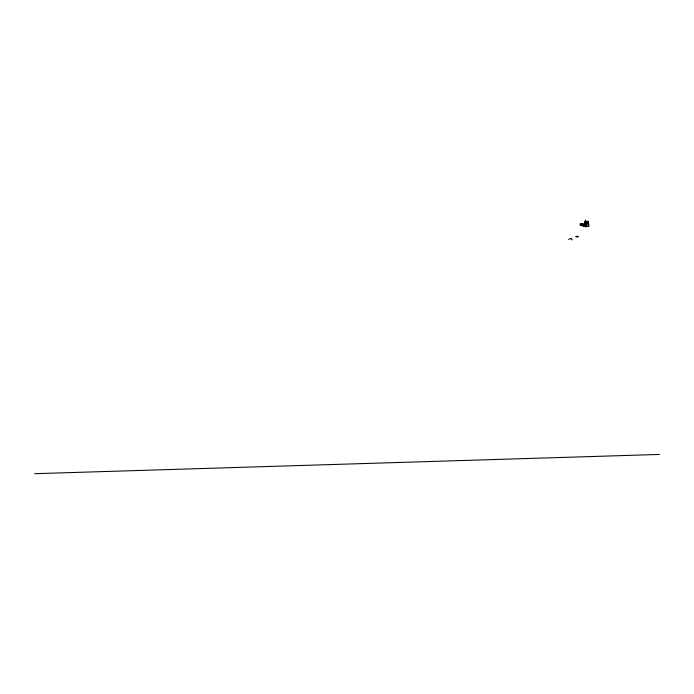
<?xml version="1.0" encoding="UTF-8"?>
<svg xmlns="http://www.w3.org/2000/svg" width="694" height="694" viewBox="0 0 694 694"><rect width="100%" height="100%" fill="white"/><g stroke="black" fill="none" stroke-linecap="round" stroke-linejoin="round"><path stroke-width="1.04" d="M582.023 225.645L582.075 224.717L582.04 225.602M580.618 225.654L580.557 225.134M580.687 225.515L580.687 224.847M580.427 224.865C585.406 223.893 579.1 226.869 580.34 223.919L582.257 223.737L582.37 224.63L580.427 224.83L580.331 223.928L582.257 223.746L582.37 224.648L580.314 225.177M582.353 224.683L580.314 225.151M585.458 226.712L584.851 222.115L588.078 221.811L588.686 226.409L585.458 226.712L584.851 222.115M585.675 226.14L586.135 224.891L585.536 220.31L585.059 221.542L585.675 226.14L586.473 226.062L586.066 223L587.688 222.852L588.087 225.914L588.894 225.836L588.295 221.239L585.059 221.542M585.398 225.359L585.424 223.954L583.602 224.127L583.767 225.177L582.474 225.298L582.813 224.379L584.105 224.283L583.567 225.533L585.554 224.943L583.637 225.099M584.808 224.57L584.99 225.949L584.86 225.333M583.862 224.405L584.018 225.541M583.906 224.396L584.209 226.01M583.749 226.27L583.602 224.127M584.14 225.212L584.981 225.134L584.14 225.229L584.279 225.819M582.665 225.212L582.873 226.374M582.943 224.492L583.142 225.645L582.813 224.379M577.009 236.437L577.061 236.966M568.542 239.317L571.674 238.337M583.437 224.535L585.268 224.37M578.31 236.515C572.403 237.417 578.249 235.457 578.18 236.801M571.205 239.794L572.212 239.699M34.7 473.69L659.3 454.449M577.052 236.238L577.13 236.775M580.531 224.743L582.101 224.821L582.127 223.919L580.462 224.058L580.531 224.726L582.205 224.57L580.531 224.743"/></g></svg>
